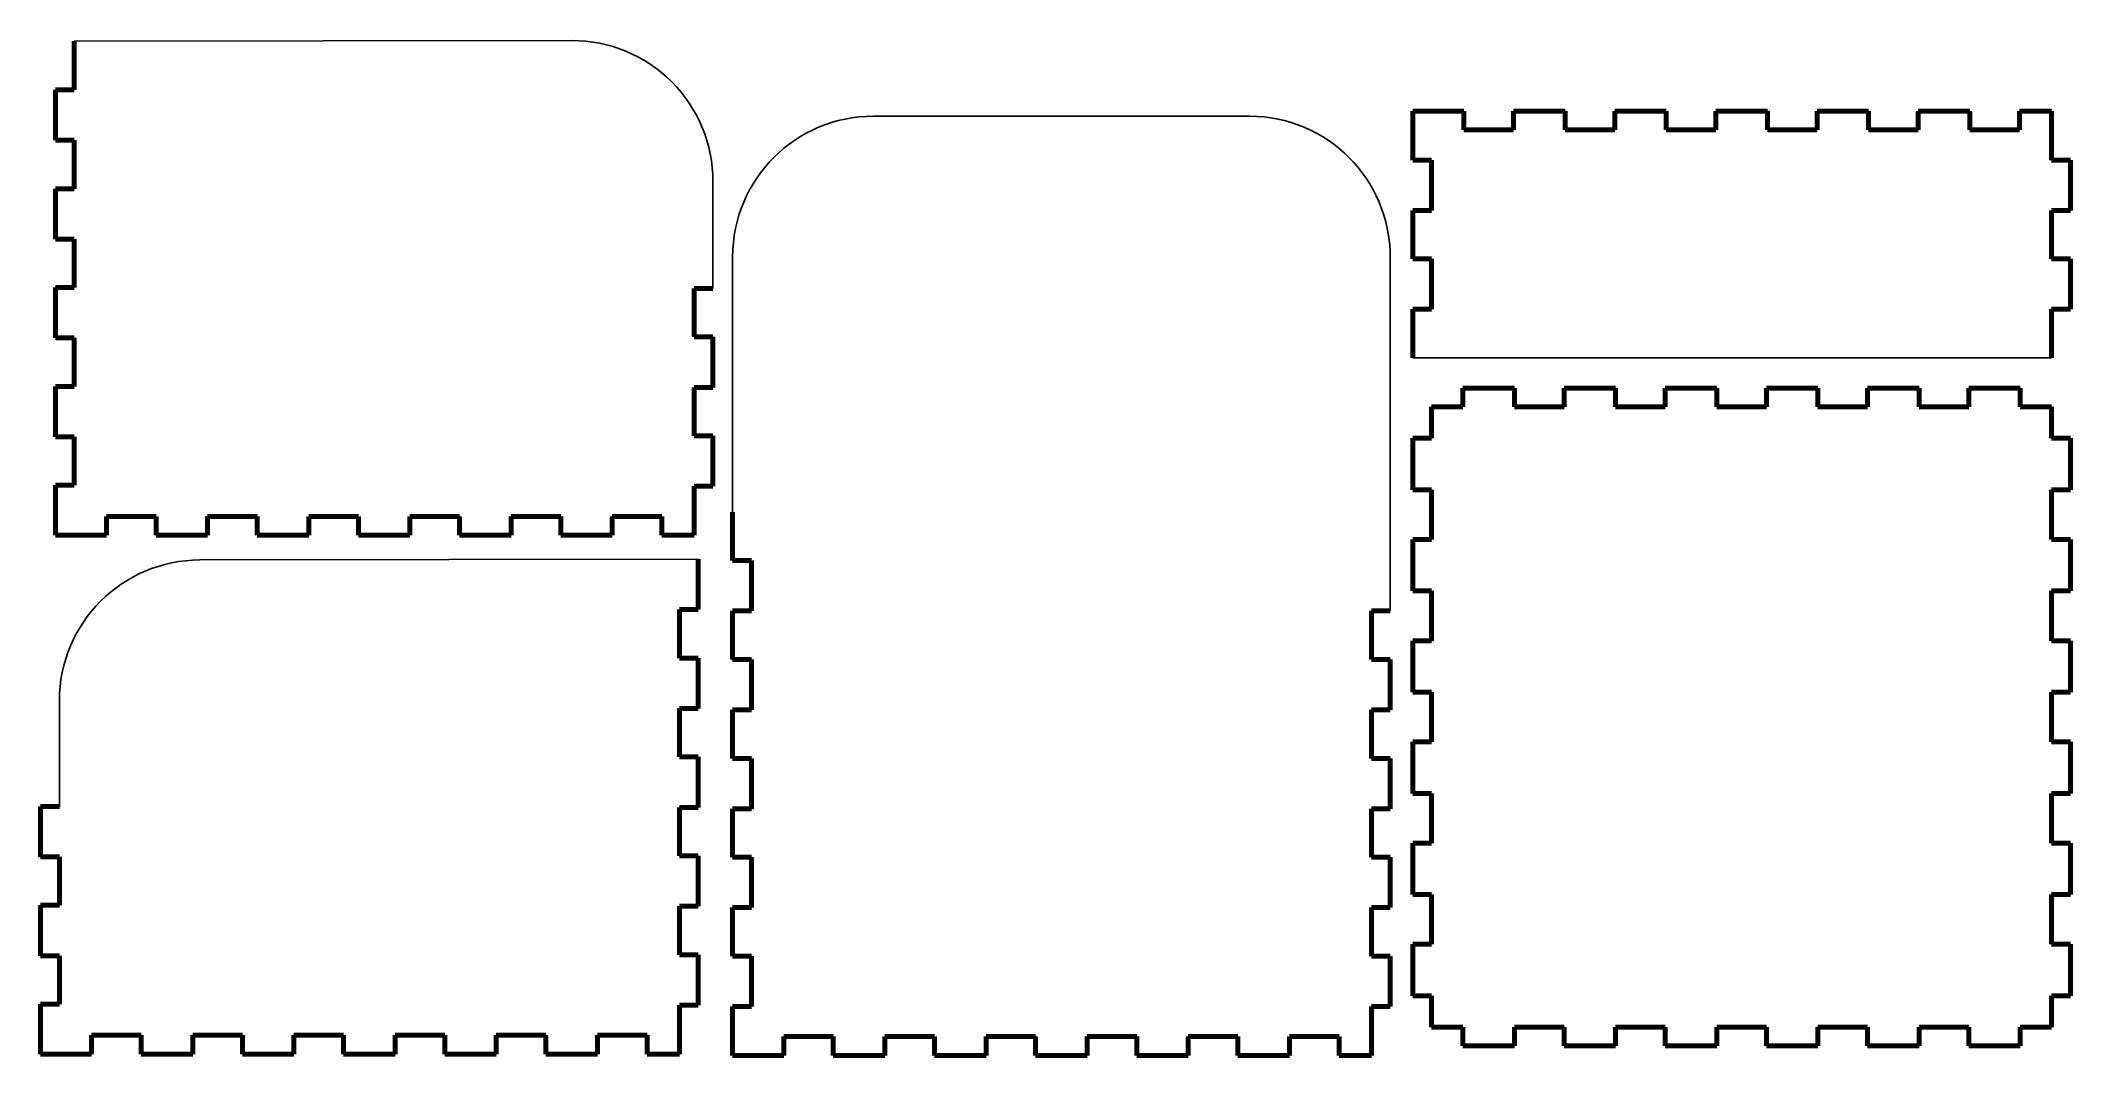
# Model space of a CAD drawing. Header units: millimetres. Extents: x 436 to 869, y 1042 to 1259.
import ezdxf

# ---------------------------------------------------------------- set-up
doc = ezdxf.new("R2010")
doc.units = ezdxf.units.MM
doc.layers.add('DXF_box-20180324_000352_959227_Model_0', color=7, linetype='Continuous', true_color=0xffffff)
doc.layers.add('Layer1', color=7, linetype='Continuous', true_color=0xffffff)

msp = doc.modelspace()

# ---------------------------------------------------------------- linework, layer by layer
at = {"layer": 'DXF_box-20180324_000352_959227_Model_0', "color": 178, "lineweight": 200, "ltscale": 25.4, "true_color": 0x000000}
for p, q in [((443.47, 1248.1), (443.47, 1258.44)), ((439.47, 1237.36), (439.47, 1248.1)), ((443.47, 1248.1), (439.47, 1248.1)), ((728.88, 1243.58), (739.77, 1243.58)), ((728.88, 1233.14), (728.88, 1243.58)), ((739.77, 1243.58), (739.77, 1239.58)), ((750.35, 1243.58), (750.35, 1239.58)), ((750.35, 1243.58), (761.34, 1243.58)), ((761.34, 1243.58), (761.34, 1239.58)), ((771.92, 1243.58), (771.92, 1239.58)), ((771.92, 1243.58), (782.9, 1243.58)), ((782.9, 1243.58), (782.9, 1239.58)), ((793.49, 1243.58), (793.49, 1239.58)), ((793.49, 1243.58), (804.47, 1243.58)), ((804.47, 1243.58), (804.47, 1239.58)), ((815.06, 1243.58), (815.06, 1239.58)), ((815.06, 1243.58), (826.04, 1243.58)), ((826.04, 1243.58), (826.04, 1239.58)), ((836.63, 1243.58), (836.63, 1239.58)), ((836.63, 1243.58), (847.61, 1243.58)), ((847.61, 1243.58), (847.61, 1239.58)), ((858.19, 1243.58), (858.19, 1239.58)), ((858.19, 1243.58), (865.08, 1243.58)), ((865.08, 1233.14), (865.08, 1243.58)), ((739.77, 1239.58), (750.35, 1239.58)), ((761.34, 1239.58), (771.92, 1239.58)), ((782.9, 1239.58), (793.49, 1239.58)), ((804.47, 1239.58), (815.06, 1239.58)), ((826.04, 1239.58), (836.63, 1239.58)), ((847.61, 1239.58), (858.19, 1239.58)), ((443.47, 1237.36), (439.47, 1237.36)), ((443.47, 1227.03), (443.47, 1237.36)), ((732.88, 1233.14), (728.88, 1233.14)), ((732.88, 1222.41), (732.88, 1233.14)), ((869.08, 1233.14), (865.08, 1233.14)), ((869.08, 1222.41), (869.08, 1233.14)), ((439.47, 1216.29), (439.47, 1227.03)), ((443.47, 1227.03), (439.47, 1227.03)), ((728.88, 1212.07), (728.88, 1222.41)), ((732.88, 1222.41), (728.88, 1222.41)), ((865.08, 1212.07), (865.08, 1222.41)), ((869.08, 1222.41), (865.08, 1222.41)), ((443.47, 1216.29), (439.47, 1216.29)), ((443.47, 1205.95), (443.47, 1216.29)), ((732.88, 1212.07), (728.88, 1212.07)), ((732.88, 1201.33), (732.88, 1212.07)), ((869.08, 1212.07), (865.08, 1212.07)), ((869.08, 1201.33), (869.08, 1212.07)), ((439.47, 1195.22), (439.47, 1205.95)), ((443.47, 1205.95), (439.47, 1205.95)), ((575.66, 1195.42), (575.66, 1205.75)), ((579.66, 1205.75), (575.66, 1205.75)), ((728.88, 1191), (728.88, 1201.33)), ((732.88, 1201.33), (728.88, 1201.33)), ((865.08, 1191), (865.08, 1201.33)), ((869.08, 1201.33), (865.08, 1201.33)), ((443.47, 1195.22), (439.47, 1195.22)), ((443.47, 1184.88), (443.47, 1195.22)), ((579.66, 1195.42), (575.66, 1195.42)), ((579.66, 1184.68), (579.66, 1195.42)), ((439.47, 1174.14), (439.47, 1184.88)), ((443.47, 1184.88), (439.47, 1184.88)), ((575.66, 1174.34), (575.66, 1184.68)), ((579.66, 1184.68), (575.66, 1184.68)), ((739.57, 1184.51), (739.57, 1180.52)), ((739.57, 1184.51), (750.55, 1184.51)), ((750.55, 1184.51), (750.55, 1180.52)), ((761.14, 1184.51), (761.14, 1180.52)), ((761.14, 1184.51), (772.12, 1184.51)), ((772.12, 1184.51), (772.12, 1180.52)), ((782.7, 1184.51), (782.7, 1180.52)), ((782.7, 1184.51), (793.69, 1184.51)), ((793.69, 1184.51), (793.69, 1180.52)), ((804.27, 1184.51), (804.27, 1180.52)), ((804.27, 1184.51), (815.26, 1184.51)), ((815.26, 1184.51), (815.26, 1180.52)), ((825.84, 1184.51), (825.84, 1180.52)), ((825.84, 1184.51), (836.83, 1184.51)), ((836.83, 1184.51), (836.83, 1180.52)), ((847.41, 1184.51), (847.41, 1180.52)), ((847.41, 1184.51), (858.39, 1184.51)), ((858.39, 1184.51), (858.39, 1180.52)), ((732.88, 1180.52), (739.57, 1180.52)), ((732.88, 1173.83), (732.88, 1180.52)), ((750.55, 1180.52), (761.14, 1180.52)), ((772.12, 1180.52), (782.7, 1180.52)), ((793.69, 1180.52), (804.27, 1180.52)), ((815.26, 1180.52), (825.84, 1180.52)), ((836.83, 1180.52), (847.41, 1180.52)), ((858.39, 1180.52), (865.08, 1180.52)), ((865.08, 1173.83), (865.08, 1180.52)), ((443.47, 1174.14), (439.47, 1174.14)), ((443.47, 1163.81), (443.47, 1174.14)), ((579.66, 1174.34), (575.66, 1174.34)), ((579.66, 1163.61), (579.66, 1174.34)), ((728.88, 1162.85), (728.88, 1173.83)), ((732.88, 1173.83), (728.88, 1173.83)), ((869.08, 1173.83), (865.08, 1173.83)), ((869.08, 1162.85), (869.08, 1173.83)), ((439.47, 1153.17), (439.47, 1163.81)), ((443.47, 1163.81), (439.47, 1163.81)), ((575.66, 1153.17), (575.66, 1163.61)), ((579.66, 1163.61), (575.66, 1163.61)), ((732.88, 1162.85), (728.88, 1162.85)), ((732.88, 1152.26), (732.88, 1162.85)), ((865.08, 1152.26), (865.08, 1162.85)), ((869.08, 1162.85), (865.08, 1162.85)), ((450.36, 1157.17), (450.36, 1153.17)), ((450.36, 1157.17), (460.94, 1157.17)), ((460.94, 1157.17), (460.94, 1153.17)), ((471.92, 1157.17), (471.92, 1153.17)), ((471.92, 1157.17), (482.51, 1157.17)), ((482.51, 1157.17), (482.51, 1153.17)), ((493.49, 1157.17), (493.49, 1153.17)), ((493.49, 1157.17), (504.08, 1157.17)), ((504.08, 1157.17), (504.08, 1153.17)), ((515.06, 1157.17), (515.06, 1153.17)), ((515.06, 1157.17), (525.64, 1157.17)), ((525.64, 1157.17), (525.64, 1153.17)), ((536.63, 1157.17), (536.63, 1153.17)), ((536.63, 1157.17), (547.21, 1157.17)), ((547.21, 1157.17), (547.21, 1153.17)), ((558.2, 1157.17), (558.2, 1153.17)), ((558.2, 1157.17), (568.78, 1157.17)), ((568.78, 1157.17), (568.78, 1153.17)), ((583.86, 1147.76), (583.86, 1158.1)), ((439.47, 1153.17), (450.36, 1153.17)), ((460.94, 1153.17), (471.92, 1153.17)), ((482.51, 1153.17), (493.49, 1153.17)), ((504.08, 1153.17), (515.06, 1153.17)), ((525.64, 1153.17), (536.63, 1153.17)), ((547.21, 1153.17), (558.2, 1153.17)), ((568.78, 1153.17), (575.66, 1153.17)), ((728.88, 1141.28), (728.88, 1152.26)), ((732.88, 1152.26), (728.88, 1152.26)), ((869.08, 1152.26), (865.08, 1152.26)), ((869.08, 1141.28), (869.08, 1152.26)), ((576.5, 1137.31), (576.5, 1148.04)), ((587.86, 1147.76), (583.86, 1147.76)), ((587.86, 1137.02), (587.86, 1147.76)), ((732.88, 1141.28), (728.88, 1141.28)), ((732.88, 1130.69), (732.88, 1141.28)), ((865.08, 1130.69), (865.08, 1141.28)), ((869.08, 1141.28), (865.08, 1141.28)), ((572.5, 1126.97), (572.5, 1137.31)), ((576.5, 1137.31), (572.5, 1137.31)), ((583.86, 1126.69), (583.86, 1137.02)), ((587.86, 1137.02), (583.86, 1137.02)), ((720.05, 1126.69), (720.05, 1137.02)), ((724.05, 1137.02), (720.05, 1137.02)), ((728.88, 1119.71), (728.88, 1130.69)), ((732.88, 1130.69), (728.88, 1130.69)), ((869.08, 1130.69), (865.08, 1130.69)), ((869.08, 1119.71), (869.08, 1130.69)), ((576.5, 1126.97), (572.5, 1126.97)), ((576.5, 1116.23), (576.5, 1126.97)), ((587.86, 1126.69), (583.86, 1126.69)), ((587.86, 1115.95), (587.86, 1126.69)), ((724.05, 1126.69), (720.05, 1126.69)), ((724.05, 1115.95), (724.05, 1126.69)), ((732.88, 1119.71), (728.88, 1119.71)), ((732.88, 1109.13), (732.88, 1119.71)), ((865.08, 1109.13), (865.08, 1119.71)), ((869.08, 1119.71), (865.08, 1119.71)), ((572.5, 1105.9), (572.5, 1116.23)), ((576.5, 1116.23), (572.5, 1116.23)), ((583.86, 1105.61), (583.86, 1115.95)), ((587.86, 1115.95), (583.86, 1115.95)), ((720.05, 1105.61), (720.05, 1115.95)), ((724.05, 1115.95), (720.05, 1115.95)), ((728.88, 1098.14), (728.88, 1109.13)), ((732.88, 1109.13), (728.88, 1109.13)), ((869.08, 1109.13), (865.08, 1109.13)), ((869.08, 1098.14), (869.08, 1109.13)), ((576.5, 1105.9), (572.5, 1105.9)), ((576.5, 1095.16), (576.5, 1105.9)), ((587.86, 1105.61), (583.86, 1105.61)), ((587.86, 1094.88), (587.86, 1105.61)), ((724.05, 1105.61), (720.05, 1105.61)), ((724.05, 1094.88), (724.05, 1105.61)), ((436.31, 1084.62), (436.31, 1095.36)), ((440.31, 1095.36), (436.31, 1095.36)), ((572.5, 1084.82), (572.5, 1095.16)), ((576.5, 1095.16), (572.5, 1095.16)), ((732.88, 1098.14), (728.88, 1098.14)), ((732.88, 1087.56), (732.88, 1098.14)), ((865.08, 1087.56), (865.08, 1098.14)), ((869.08, 1098.14), (865.08, 1098.14)), ((583.86, 1084.54), (583.86, 1094.88)), ((587.86, 1094.88), (583.86, 1094.88)), ((720.05, 1084.54), (720.05, 1094.88)), ((724.05, 1094.88), (720.05, 1094.88)), ((728.88, 1076.57), (728.88, 1087.56)), ((732.88, 1087.56), (728.88, 1087.56)), ((869.08, 1087.56), (865.08, 1087.56)), ((869.08, 1076.57), (869.08, 1087.56)), ((440.31, 1084.62), (436.31, 1084.62)), ((440.31, 1074.29), (440.31, 1084.62)), ((576.5, 1084.82), (572.5, 1084.82)), ((576.5, 1074.09), (576.5, 1084.82)), ((587.86, 1084.54), (583.86, 1084.54)), ((587.86, 1073.81), (587.86, 1084.54)), ((724.05, 1084.54), (720.05, 1084.54)), ((724.05, 1073.81), (724.05, 1084.54)), ((436.31, 1063.55), (436.31, 1074.29)), ((440.31, 1074.29), (436.31, 1074.29)), ((572.5, 1063.75), (572.5, 1074.09)), ((576.5, 1074.09), (572.5, 1074.09)), ((583.86, 1063.47), (583.86, 1073.81)), ((587.86, 1073.81), (583.86, 1073.81)), ((720.05, 1063.47), (720.05, 1073.81)), ((724.05, 1073.81), (720.05, 1073.81)), ((732.88, 1076.57), (728.88, 1076.57)), ((732.88, 1065.99), (732.88, 1076.57)), ((865.08, 1065.99), (865.08, 1076.57)), ((869.08, 1076.57), (865.08, 1076.57)), ((728.88, 1055.01), (728.88, 1065.99)), ((732.88, 1065.99), (728.88, 1065.99)), ((869.08, 1065.99), (865.08, 1065.99)), ((869.08, 1055.01), (869.08, 1065.99)), ((440.31, 1063.55), (436.31, 1063.55)), ((440.31, 1053.21), (440.31, 1063.55)), ((576.5, 1063.75), (572.5, 1063.75)), ((576.5, 1053.01), (576.5, 1063.75)), ((587.86, 1063.47), (583.86, 1063.47)), ((587.86, 1052.73), (587.86, 1063.47)), ((724.05, 1063.47), (720.05, 1063.47)), ((724.05, 1052.73), (724.05, 1063.47)), ((436.31, 1042.58), (436.31, 1053.21)), ((440.31, 1053.21), (436.31, 1053.21)), ((572.5, 1042.58), (572.5, 1053.01)), ((576.5, 1053.01), (572.5, 1053.01)), ((583.86, 1042.3), (583.86, 1052.73)), ((587.86, 1052.73), (583.86, 1052.73)), ((720.05, 1042.3), (720.05, 1052.73)), ((724.05, 1052.73), (720.05, 1052.73)), ((732.88, 1055.01), (728.88, 1055.01)), ((732.88, 1048.32), (732.88, 1055.01)), ((865.08, 1048.32), (865.08, 1055.01)), ((869.08, 1055.01), (865.08, 1055.01)), ((732.88, 1048.32), (739.57, 1048.32)), ((739.57, 1048.32), (739.57, 1044.32)), ((750.55, 1048.32), (750.55, 1044.32)), ((750.55, 1048.32), (761.14, 1048.32)), ((761.14, 1048.32), (761.14, 1044.32)), ((772.12, 1048.32), (772.12, 1044.32)), ((772.12, 1048.32), (782.7, 1048.32)), ((782.7, 1048.32), (782.7, 1044.32)), ((793.69, 1048.32), (793.69, 1044.32)), ((793.69, 1048.32), (804.27, 1048.32)), ((804.27, 1048.32), (804.27, 1044.32)), ((815.26, 1048.32), (815.26, 1044.32)), ((815.26, 1048.32), (825.84, 1048.32)), ((825.84, 1048.32), (825.84, 1044.32)), ((836.83, 1048.32), (836.83, 1044.32)), ((836.83, 1048.32), (847.41, 1048.32)), ((847.41, 1048.32), (847.41, 1044.32)), ((858.39, 1048.32), (858.39, 1044.32)), ((858.39, 1048.32), (865.08, 1048.32)), ((447.19, 1046.58), (447.19, 1042.58)), ((447.19, 1046.58), (457.77, 1046.58)), ((457.77, 1046.58), (457.77, 1042.58)), ((468.76, 1046.58), (468.76, 1042.58)), ((468.76, 1046.58), (479.34, 1046.58)), ((479.34, 1046.58), (479.34, 1042.58)), ((490.33, 1046.58), (490.33, 1042.58)), ((490.33, 1046.58), (500.91, 1046.58)), ((500.91, 1046.58), (500.91, 1042.58)), ((511.89, 1046.58), (511.89, 1042.58)), ((511.89, 1046.58), (522.48, 1046.58)), ((522.48, 1046.58), (522.48, 1042.58)), ((533.46, 1046.58), (533.46, 1042.58)), ((533.46, 1046.58), (544.05, 1046.58)), ((544.05, 1046.58), (544.05, 1042.58)), ((555.03, 1046.58), (555.03, 1042.58)), ((555.03, 1046.58), (565.61, 1046.58)), ((565.61, 1046.58), (565.61, 1042.58)), ((594.74, 1046.3), (594.74, 1042.3)), ((594.74, 1046.3), (605.32, 1046.3)), ((605.32, 1046.3), (605.32, 1042.3)), ((616.31, 1046.3), (616.31, 1042.3)), ((616.31, 1046.3), (626.89, 1046.3)), ((626.89, 1046.3), (626.89, 1042.3)), ((637.88, 1046.3), (637.88, 1042.3)), ((637.88, 1046.3), (648.46, 1046.3)), ((648.46, 1046.3), (648.46, 1042.3)), ((659.44, 1046.3), (659.44, 1042.3)), ((659.44, 1046.3), (670.03, 1046.3)), ((670.03, 1046.3), (670.03, 1042.3)), ((681.01, 1046.3), (681.01, 1042.3)), ((681.01, 1046.3), (691.6, 1046.3)), ((691.6, 1046.3), (691.6, 1042.3)), ((702.58, 1046.3), (702.58, 1042.3)), ((702.58, 1046.3), (713.17, 1046.3)), ((713.17, 1046.3), (713.17, 1042.3)), ((739.57, 1044.32), (750.55, 1044.32)), ((761.14, 1044.32), (772.12, 1044.32)), ((782.7, 1044.32), (793.69, 1044.32)), ((804.27, 1044.32), (815.26, 1044.32)), ((825.84, 1044.32), (836.83, 1044.32)), ((847.41, 1044.32), (858.39, 1044.32)), ((436.31, 1042.58), (447.19, 1042.58)), ((457.77, 1042.58), (468.76, 1042.58)), ((479.34, 1042.58), (490.33, 1042.58)), ((500.91, 1042.58), (511.89, 1042.58)), ((522.48, 1042.58), (533.46, 1042.58)), ((544.05, 1042.58), (555.03, 1042.58)), ((565.61, 1042.58), (572.5, 1042.58)), ((583.86, 1042.3), (594.74, 1042.3)), ((605.32, 1042.3), (616.31, 1042.3)), ((626.89, 1042.3), (637.88, 1042.3)), ((648.46, 1042.3), (659.44, 1042.3)), ((670.03, 1042.3), (681.01, 1042.3)), ((691.6, 1042.3), (702.58, 1042.3)), ((713.17, 1042.3), (720.05, 1042.3))]:
    msp.add_line(p, q, dxfattribs=at)
at = {"layer": 'Layer1', "color": 178, "lineweight": 25, "ltscale": 25.4, "true_color": 0x000000}
for p, q in [((549.62, 1258.59), (443.47, 1258.44)), ((613.86, 1242.49), (694.05, 1242.49)), ((579.66, 1205.75), (579.66, 1228.59)), ((583.86, 1212.49), (583.86, 1147.76)), ((724.05, 1137.02), (724.05, 1212.49)), ((728.88, 1191), (865.08, 1191)), ((470.26, 1147.89), (576.5, 1148.04)), ((440.31, 1095.36), (440.31, 1117.89))]:
    msp.add_line(p, q, dxfattribs=at)
for centre, start, end in [((549.66, 1228.59), 0, 90.0841), ((613.86, 1212.49), 90, 180), ((694.05, 1212.49), 0, 90), ((470.31, 1117.89), 90.0841, 180)]:
    msp.add_arc(centre, 30, start, end, dxfattribs=at)

doc.saveas('drawing.dxf')
